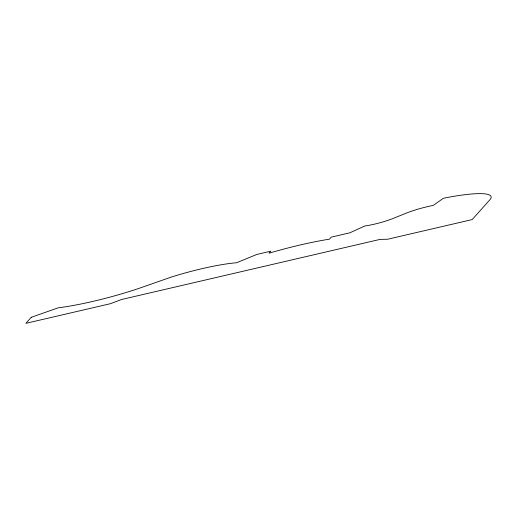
<?xml version="1.0" encoding="UTF-8"?>
<svg xmlns="http://www.w3.org/2000/svg" width="517" height="517" viewBox="0 0 517 517"><rect width="100%" height="100%" fill="white"/><g stroke="black" fill="none" stroke-linecap="round" stroke-linejoin="round"><path stroke-width="0.78" d="M31.266 317.289L25.85 323.351L110.431 303.686L121.534 299.505L380.098 239.384L387.588 239.248L472.17 219.583L489.328 200.389A77.33 11.962 -15.2 0 0 443.34 198.282L433.272 205.423A27.272 4.22 -15.2 0 0 405.509 213.437L393.573 218.277A23.666 3.664 -15.2 0 1 364.84 225.968L349.854 232.818L331.255 237.141L329.452 239.164A86.837 13.436 -15.2 0 0 269.014 253.214L270.818 251.191L256.871 254.435L236.605 262.733A65.297 10.101 -15.2 0 0 171.172 277.112L139.008 288.357A80.581 12.466 -15.2 0 1 58.124 307.848L31.266 317.289"/></g></svg>
